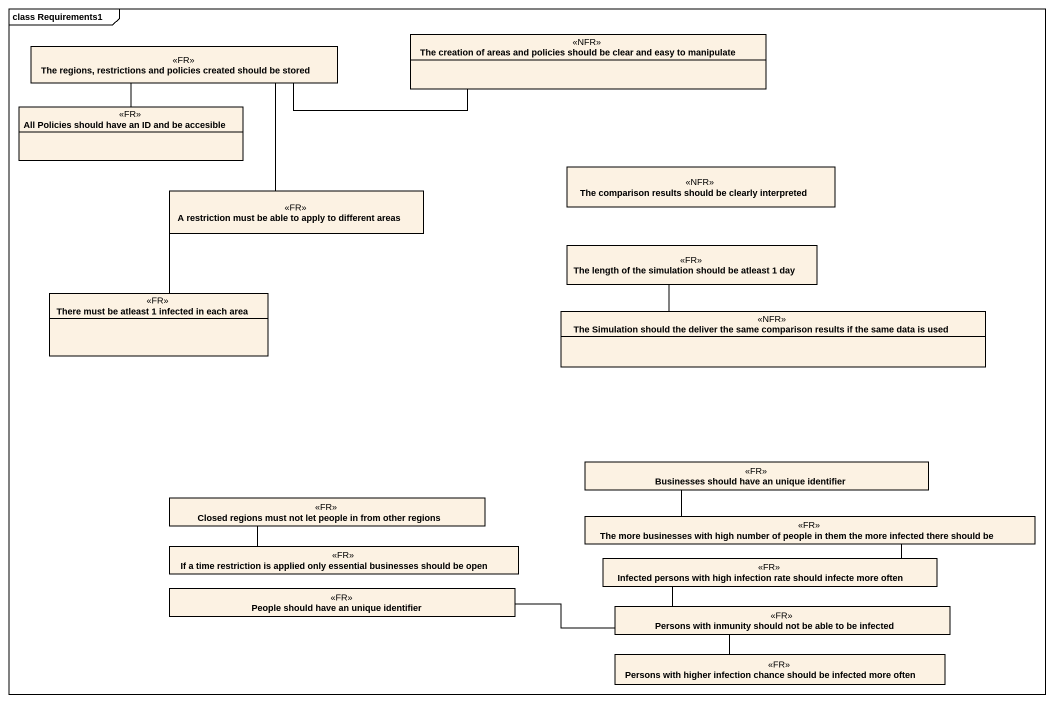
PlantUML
@startuml
mainframe class Requirements1
hide circle
hide empty members
class "The regions, restrictions and policies created should be stored" as The_regions_restrictions <<FR>>
class "The creation of areas and policies should be clear and easy to manipulate" as The_creation_of_areas_and <<NFR>>
class "All Policies should have an ID and be accesible" as All_Policies_should_have_an <<FR>>
class "The comparison results should be clearly interpreted" as The_comparison_results <<NFR>>
class "A restriction must be able to apply to different areas" as A_restriction_must_be_able <<FR>>
class "The length of the simulation should be atleast 1 day" as The_length_of_the <<FR>>
class "There must be atleast 1 infected in each area" as There_must_be_atleast_1 <<FR>>
class "The Simulation should the deliver the same comparison results if the same data is used" as The_Simulation_should_the <<NFR>>
class "Businesses should have an unique identifier" as Businesses_should_have_an <<FR>>
class "Closed regions must not let people in from other regions" as Closed_regions_must_not_let <<FR>>
class "The more businesses with high number of people in them the more infected there should be" as The_more_businesses_with <<FR>>
class "If a time restriction is applied only essential businesses should be open" as If_a_time_restriction_is <<FR>>
class "Infected persons with high infection rate should infecte more often" as Infected_persons_with_high <<FR>>
class "People should have an unique identifier" as People_should_have_an <<FR>>
class "Persons with inmunity should not be able to be infected" as Persons_with_inmunity <<FR>>
class "Persons with higher infection chance should be infected more often" as Persons_with_higher <<FR>>
The_regions_restrictions -right- The_creation_of_areas_and
The_regions_restrictions -- All_Policies_should_have_an
The_regions_restrictions -- A_restriction_must_be_able
A_restriction_must_be_able -- There_must_be_atleast_1
The_Simulation_should_the -up- The_length_of_the
Businesses_should_have_an -- The_more_businesses_with
Closed_regions_must_not_let -- If_a_time_restriction_is
The_more_businesses_with -- Infected_persons_with_high
People_should_have_an -right- Persons_with_inmunity
Persons_with_inmunity -up- Infected_persons_with_high
Persons_with_inmunity -- Persons_with_higher
@enduml
